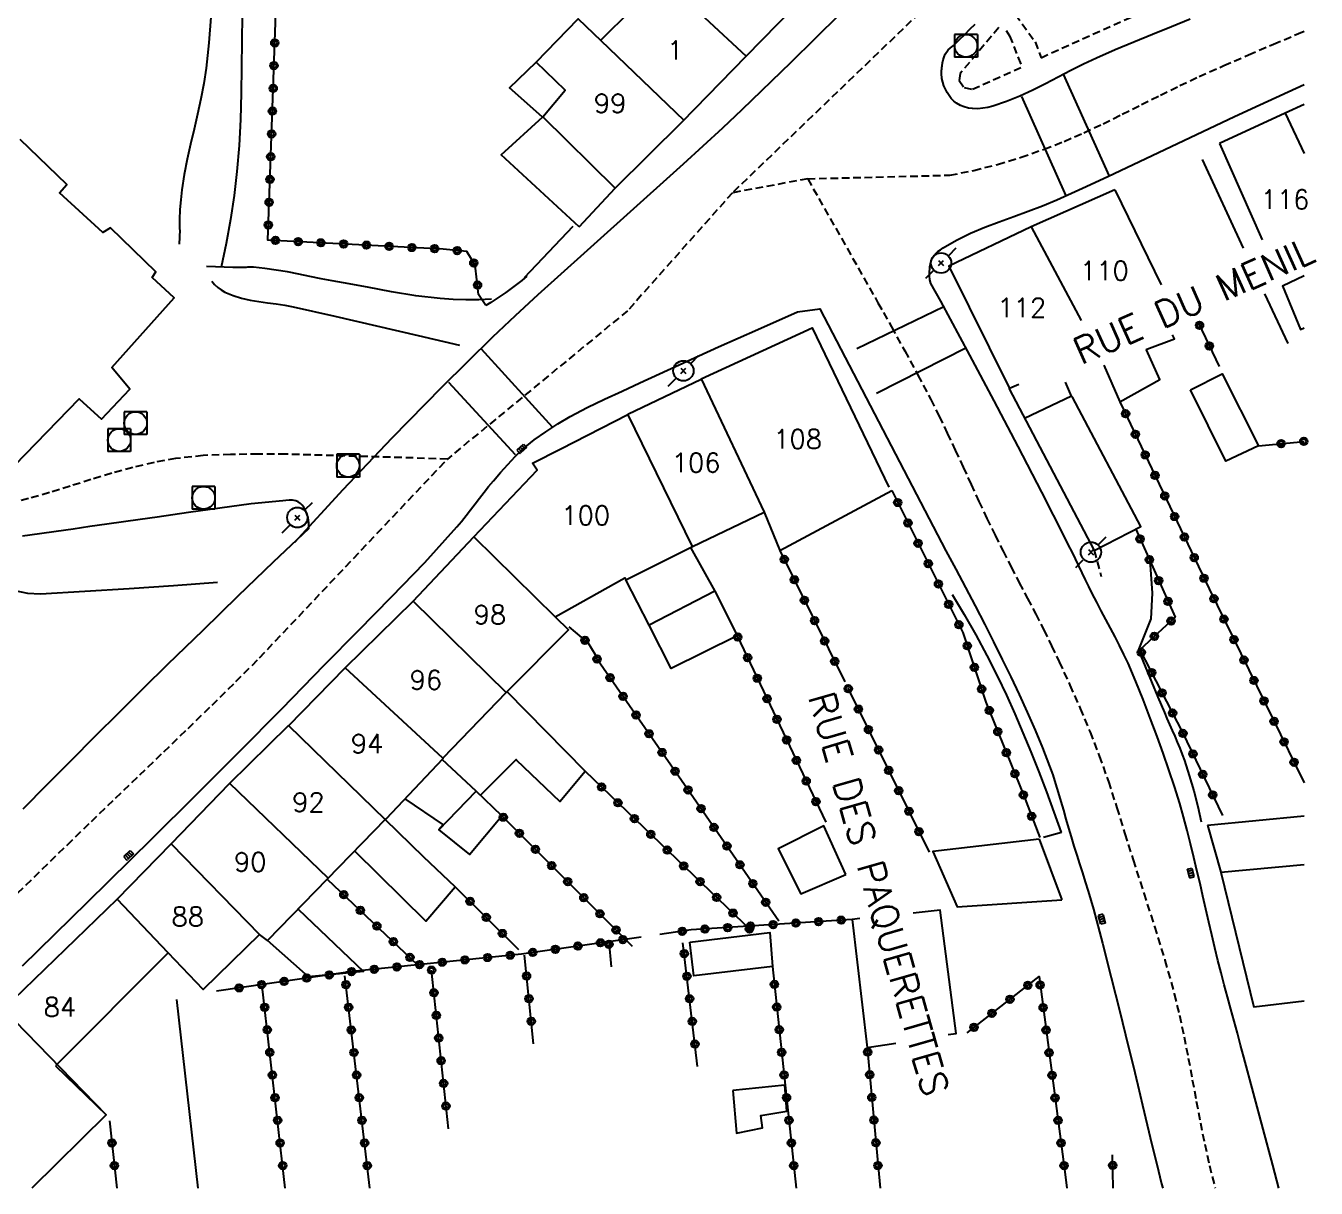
# Model space of a CAD drawing. Header units: millimetres. Extents: x 149999 to 151001, y 153000 to 154001.
# Drawn here: x 150915.8 to 151000.8, y 153000 to 153076.6 of the extents above; entities that cross this region are included whole.
import ezdxf
from ezdxf.enums import TextEntityAlignment as Align

# ---------------------------------------------------------------- set-up
doc = ezdxf.new("R2010")
doc.units = ezdxf.units.MM
doc.linetypes.add('DASHED', pattern=[0.75, 0.5, -0.25])
doc.layers.get('0').update_dxf_attribs({"linetype": 'CONTINUOUS'})
for name, color, linetype in [('W0001', 6, 'DASHED'), ('W0008', 7, 'CONTINUOUS'), ('W0014', 7, 'CONTINUOUS'), ('W0017', 7, 'CONTINUOUS'), ('W0020', 2, 'CONTINUOUS'), ('W0101', 7, 'CONTINUOUS'), ('W0104', 1, 'CONTINUOUS'), ('W0112', 1, 'DASHED'), ('W0211', 2, 'CONTINUOUS'), ('W0214', 2, 'CONTINUOUS'), ('W0300', 7, 'CONTINUOUS'), ('W0323', 7, 'CONTINUOUS'), ('W0333', 7, 'CONTINUOUS'), ('W0401', 7, 'CONTINUOUS'), ('W0420', 7, 'CONTINUOUS'), ('W0473', 7, 'CONTINUOUS'), ('W0989', 7, 'CONTINUOUS'), ('W0991', 7, 'CONTINUOUS'), ('W1102', 7, 'CONTINUOUS')]:
    doc.layers.add(name, color=color, linetype=linetype)
doc.styles.get("Standard").update_dxf_attribs({"font": 'romans.shx', "width": 0.85})

# ---------------------------------------------------------------- blocks, each defined once
blk = doc.blocks.new('T401')
for p, q in [((-0.3, 0.3), (0, 0.3)), ((-0.3, -0.25), (-0.3, 0.3)), ((-0.3, 0.15), (0, 0.15)), ((-0.3, 0), (0, 0)), ((0, 0.3), (0, -0.25)), ((-0.3, -0.15), (0, -0.15)), ((-0.3, -0.25), (-0.3, -0.3)), ((-0.3, -0.3), (0, -0.3)), ((0, -0.3), (0, -0.25))]:
    blk.add_line(p, q)
blk = doc.blocks.new('T473')
for p, q in [((0.500001, 0.500001), (1.000002, 1.000002)), ((-0.166667, 0.166667), (0.166667, -0.166667)), ((-0.166667, -0.166667), (0.166667, 0.166667)), ((-1.000002, -1.000002), (-0.500001, -0.500001))]:
    blk.add_line(p, q)
blk.add_ellipse((0, 0), major_axis=(0.471405, 0.471405), ratio=1, start_param=5.497787144, end_param=11.780972451)
blk = doc.blocks.new('T420')
for p, q in [((0.75, 0.75), (-0.75, 0.75)), ((-0.75, 0.75), (-0.75, -0.75)), ((0.75, 0.75), (0.75, -0.75)), ((0.75, -0.75), (-0.75, -0.75))]:
    blk.add_line(p, q)
blk.add_ellipse((0, 0), major_axis=(-0.53, 0.53), ratio=1, start_param=3.926991, end_param=10.210176)
blk = doc.blocks.new('t323o')
at = {"color": 0, "linetype": 'Continuous'}
for radius in [0.25, 0.15]:
    blk.add_circle((0, 0), radius, dxfattribs=at)

msp = doc.modelspace()

# ---------------------------------------------------------------- linework, layer by layer
at = {"layer": 'W0001'}
for points in [[(151000, 153124.169), (150999.836, 153123.728), (150999.208, 153122.088), (150998.09, 153119.294), (150996.933, 153116.515), (150995.757, 153113.745), (150994.582, 153110.975), (150993.674, 153108.827), (150992.763, 153106.68), (150991.842, 153104.537), (150990.904, 153102.401), (150989.923, 153100.167), (150988.944, 153097.929), (150987.924, 153095.709), (150986.82, 153093.529), (150985.851, 153091.778), (150984.831, 153090.056), (150983.757, 153088.367), (150982.626, 153086.716), (150981.141, 153084.699), (150979.592, 153082.731), (150977.975, 153080.817), (150976.291, 153078.962), (150962.343, 153065.563)], [(150967.303, 153066.488), (150976.674, 153066.727), (150978.255, 153067.041), (150979.817, 153067.44), (150981.357, 153067.911), (150982.877, 153068.441), (150984.191, 153068.956), (150985.485, 153069.519), (150986.762, 153070.118), (150988.027, 153070.741), (150989.284, 153071.374), (150990.543, 153072.005), (150991.808, 153072.624), (150993.084, 153073.218), (150994.714, 153073.945), (150996.351, 153074.657), (150997.992, 153075.359), (150999.635, 153076.057), (151000, 153076.213)], [(150967.303, 153066.488), (150962.343, 153065.563)], [(150967.303, 153066.488), (150971.935, 153058.326), (150972.819, 153056.741), (150973.701, 153055.155), (150974.569, 153053.56), (150975.409, 153051.951), (150975.962, 153050.843), (150976.501, 153049.729), (150977.028, 153048.609), (150977.548, 153047.485), (150978.066, 153046.361), (150978.587, 153045.238), (150979.114, 153044.118), (150979.653, 153043.004), (150980.173, 153041.959), (150980.705, 153040.919), (150981.243, 153039.883), (150981.784, 153038.848), (150982.322, 153037.812), (150982.852, 153036.771), (150983.371, 153035.725), (150983.873, 153034.67), (150984.574, 153033.14), (150985.252, 153031.599), (150985.901, 153030.046), (150986.512, 153028.477), (150987.115, 153026.779), (150987.67, 153025.065), (150988.202, 153023.345), (150988.737, 153021.626), (150989.443, 153019.427), (150990.156, 153017.229), (150990.838, 153015.02), (150991.452, 153012.792), (150991.79, 153011.389), (150992.095, 153009.979), (150992.374, 153008.564), (150992.639, 153007.146), (150992.9, 153005.729), (150993.169, 153004.312), (150993.457, 153002.899), (150993.772, 153001.492), (150994.138, 153000)], [(150962.343, 153065.563), (150955.441, 153057.794), (150943.573, 153048.031)], [(150895.714, 153000), (150896.101, 153000.385), (150897.449, 153001.74), (150898.791, 153003.101), (150900.129, 153004.466), (150901.467, 153005.831), (150902.807, 153007.194), (150904.152, 153008.552), (150905.504, 153009.903), (150908.746, 153013.099), (150912.006, 153016.277), (150915.274, 153019.447), (150918.538, 153022.62), (150920.123, 153024.158), (150921.714, 153025.69), (150923.308, 153027.219), (150924.901, 153028.749), (150926.49, 153030.282), (150928.072, 153031.824), (150929.644, 153033.376), (150931.202, 153034.942), (150943.573, 153048.031)], [(150943.573, 153048.031), (150932.924, 153048.347), (150931.112, 153048.345), (150929.294, 153048.336), (150927.475, 153048.26), (150925.665, 153048.058), (150924.25, 153047.801), (150922.851, 153047.473), (150921.466, 153047.092), (150920.092, 153046.676), (150918.728, 153046.246), (150917.361, 153045.821), (150915.987, 153045.419), (150914.602, 153045.056)]]:
    msp.add_lwpolyline(points, dxfattribs=at)
at = {"layer": 'W0008'}
for points in [[(150928.062, 153059.738), (150928.24, 153059.523), (150928.443, 153059.331), (150928.667, 153059.165), (150928.91, 153059.027), (150929.45, 153058.798), (150930.009, 153058.625), (150930.579, 153058.497), (150931.153, 153058.401), (150931.721, 153058.324), (150932.291, 153058.249), (150932.858, 153058.163), (150933.422, 153058.052), (150936.165, 153057.434), (150938.906, 153056.806), (150941.644, 153056.168), (150944.38, 153055.52)], [(150934.445, 153043.453), (150934.447, 153043.818), (150934.391, 153044.179), (150934.277, 153044.526), (150934.109, 153044.85), (150934.008, 153044.987), (150933.886, 153045.107), (150933.745, 153045.205), (150933.589, 153045.277), (150933.372, 153045.321), (150933.151, 153045.316), (150932.936, 153045.289), (150932.727, 153045.266), (150930.649, 153045.073), (150928.58, 153044.804), (150926.516, 153044.502), (150924.453, 153044.209), (150923.344, 153044.056), (150922.236, 153043.899), (150921.129, 153043.739), (150920.022, 153043.577), (150918.914, 153043.415), (150917.807, 153043.254), (150916.699, 153043.097), (150915.59, 153042.945)]]:
    msp.add_lwpolyline(points, dxfattribs=at)
at = {"layer": 'W0014'}
for points in [[(150969.403, 153077.308), (150966.198, 153074.156), (150962.962, 153071.038), (150961.684, 153069.831), (150960.394, 153068.636), (150959.095, 153067.452), (150957.79, 153066.275), (150956.481, 153065.101), (150955.173, 153063.928), (150953.867, 153062.752), (150952.566, 153061.57), (150951.054, 153060.201), (150949.535, 153058.838), (150948.028, 153057.463), (150946.548, 153056.058), (150943.208, 153052.754), (150939.919, 153049.399), (150936.682, 153045.994), (150933.497, 153042.54)], [(150992.498, 153077.007), (150991.26, 153076.503), (150990.023, 153076), (150988.787, 153075.491), (150987.555, 153074.973), (150986.329, 153074.442), (150985.477, 153074.047), (150984.639, 153073.623), (150983.809, 153073.186), (150982.979, 153072.749), (150982.137, 153072.323), (150981.28, 153071.926), (150980.402, 153071.573), (150979.502, 153071.279), (150979.176, 153071.194), (150978.843, 153071.131), (150978.505, 153071.099), (150978.164, 153071.11), (150977.889, 153071.152), (150977.619, 153071.223), (150977.359, 153071.326), (150977.115, 153071.464), (150976.926, 153071.611), (150976.761, 153071.784), (150976.617, 153071.972), (150976.489, 153072.17), (150976.371, 153072.388), (150976.274, 153072.616), (150976.198, 153072.852), (150976.145, 153073.094), (150976.13, 153073.198), (150976.122, 153073.303), (150976.119, 153073.408), (150976.121, 153073.513), (150976.126, 153073.617), (150976.136, 153073.721), (150976.147, 153073.825), (150976.161, 153073.928), (150976.19, 153074.125), (150976.228, 153074.322), (150976.285, 153074.517), (150976.37, 153074.702), (150976.568, 153074.976), (150976.811, 153075.214), (150977.065, 153075.433), (150977.306, 153075.657), (150977.647, 153076.001), (150977.989, 153076.343), (150978.332, 153076.685)], [(150975.411, 153059.592), (150975.36, 153059.839), (150975.332, 153060.089), (150975.326, 153060.341), (150975.344, 153060.593), (150975.357, 153060.693), (150975.373, 153060.794), (150975.393, 153060.893), (150975.417, 153060.992), (150975.448, 153061.089), (150975.485, 153061.185), (150975.529, 153061.278), (150975.581, 153061.367), (150975.716, 153061.541), (150975.877, 153061.69), (150976.051, 153061.82), (150976.231, 153061.938), (150977.117, 153062.449), (150978.035, 153062.898), (150978.974, 153063.297), (150979.927, 153063.661), (150980.879, 153064.005), (150981.831, 153064.351), (150982.778, 153064.713), (150983.712, 153065.107), (150985.395, 153065.866), (150987.071, 153066.64), (150988.743, 153067.425), (150990.411, 153068.216), (150992.077, 153069.01), (150993.744, 153069.803), (150995.414, 153070.59), (150997.088, 153071.369), (151000, 153072.705)], [(150998.333, 153000), (150997.934, 153001.522), (150997.304, 153003.889), (150996.67, 153006.255), (150996.036, 153008.622), (150995.822, 153009.418), (150995.605, 153010.213), (150995.387, 153011.008), (150995.169, 153011.803), (150994.953, 153012.599), (150994.74, 153013.395), (150994.531, 153014.192), (150994.327, 153014.991), (150994.119, 153015.837), (150993.919, 153016.684), (150993.724, 153017.533), (150993.532, 153018.382), (150993.34, 153019.232), (150993.146, 153020.081), (150992.947, 153020.929), (150992.742, 153021.775), (150992.521, 153022.672), (150992.297, 153023.568), (150992.063, 153024.462), (150991.809, 153025.35), (150991.464, 153026.461), (150991.097, 153027.565), (150990.714, 153028.663), (150990.318, 153029.756), (150989.868, 153030.971), (150989.407, 153032.182), (150988.923, 153033.384), (150988.407, 153034.573), (150988.134, 153035.158), (150987.848, 153035.738), (150987.553, 153036.312), (150987.252, 153036.884), (150986.949, 153037.453), (150986.646, 153038.023), (150986.346, 153038.595), (150986.053, 153039.17), (150985.827, 153039.625), (150985.603, 153040.081), (150985.381, 153040.537), (150985.159, 153040.994), (150984.938, 153041.451), (150984.715, 153041.908), (150984.49, 153042.363), (150984.263, 153042.817), (150982.721, 153045.845), (150981.162, 153048.863), (150979.585, 153051.873), (150977.993, 153054.874), (150977.357, 153056.059), (150976.715, 153057.24), (150976.066, 153058.418), (150975.411, 153059.592)], [(150915.576, 153014.656), (150919.858, 153018.833), (150924.119, 153023.03), (150926.978, 153025.871), (150929.827, 153028.722), (150932.664, 153031.585), (150935.486, 153034.463), (150937.69, 153036.705), (150939.897, 153038.946), (150942.075, 153041.219), (150944.185, 153043.553), (150944.499, 153043.923), (150944.803, 153044.301), (150945.101, 153044.685), (150945.395, 153045.071), (150945.688, 153045.457), (150945.985, 153045.841), (150946.288, 153046.22), (150946.6, 153046.592), (150947.068, 153047.137), (150947.542, 153047.679), (150948.037, 153048.203), (150948.565, 153048.695), (150949.297, 153049.285), (150950.061, 153049.83), (150950.85, 153050.339), (150951.654, 153050.821), (150952.778, 153051.429), (150953.931, 153051.982), (150955.094, 153052.509), (150956.254, 153053.039), (150958.836, 153054.233), (150961.425, 153055.411), (150964.022, 153056.572), (150966.626, 153057.717)], [(150966.626, 153057.717), (150968.102, 153057.918), (150976.404, 153041.984)], [(150934.445, 153043.453), (150932.105, 153041.227), (150929.775, 153038.991), (150927.453, 153036.746), (150925.141, 153034.491), (150923.54, 153032.916), (150921.946, 153031.333), (150920.358, 153029.746), (150918.772, 153028.155), (150917.186, 153026.565), (150915.598, 153024.977)], [(150976.404, 153041.984), (150977.06, 153040.777), (150977.707, 153039.566), (150978.344, 153038.349), (150978.971, 153037.127), (150979.551, 153035.98), (150980.123, 153034.83), (150980.684, 153033.674), (150981.228, 153032.51), (150981.76, 153031.346), (150982.283, 153030.177), (150982.782, 153028.997), (150983.243, 153027.802), (150983.444, 153027.226), (150983.633, 153026.646), (150983.81, 153026.062), (150983.98, 153025.476), (150984.146, 153024.89), (150984.312, 153024.304), (150984.481, 153023.718), (150984.655, 153023.134), (150984.838, 153022.54), (150985.025, 153021.947), (150985.213, 153021.355), (150985.4, 153020.762), (150985.587, 153020.169), (150985.77, 153019.575), (150985.948, 153018.979), (150986.12, 153018.382), (150986.729, 153016.139), (150987.303, 153013.887), (150987.86, 153011.631), (150988.418, 153009.375), (150988.738, 153008.077), (150989.051, 153006.778), (150989.361, 153005.478), (150989.669, 153004.178), (150989.979, 153002.878), (150990.294, 153001.579), (150990.617, 153000.282), (150990.69, 153000)], [(150976.815, 153039.111), (150977.609, 153037.785), (150978.373, 153036.441), (150979.108, 153035.081), (150979.811, 153033.704), (150980.397, 153032.482), (150980.953, 153031.246), (150981.486, 153030.001), (150982.003, 153028.749), (150982.529, 153027.431), (150983.036, 153026.105), (150983.524, 153024.771), (150983.992, 153023.431)], [(150989.121, 153035.373), (150989.54, 153034.364), (150989.959, 153033.356), (150990.379, 153032.347), (150990.798, 153031.339), (150990.965, 153030.944), (150991.136, 153030.551), (150991.309, 153030.159), (150991.481, 153029.767), (150991.65, 153029.373), (150991.814, 153028.976), (150991.97, 153028.577), (150992.115, 153028.173), (150992.442, 153027.174), (150992.737, 153026.165), (150993.001, 153025.147), (150993.233, 153024.122)]]:
    msp.add_lwpolyline(points, dxfattribs=at)
at = {"layer": 'W0017'}
for points in [[(150993.28, 153067.757), (150995.998, 153061.922)], [(150997.395, 153058.922), (150998.924, 153055.639)], [(150989.14, 153035.524), (150989.921, 153037.51), (150990.009, 153039.204), (150989.855, 153041.374)], [(150984.02, 153023.43), (150982.846, 153023.091)]]:
    msp.add_lwpolyline(points, dxfattribs=at)
at = {"layer": 'W0020'}
for points in [[(150984.126, 153073.384), (150987.158, 153066.663)], [(150984.321, 153065.365), (150981.42, 153071.917)], [(150976.277, 153058.05), (150970.531, 153055.299)], [(150945.798, 153055.281), (150950.475, 153050.155)], [(150971.844, 153052.372), (150977.757, 153055.386)], [(150948.067, 153048.31), (150943.666, 153053.073)]]:
    msp.add_lwpolyline(points, dxfattribs=at)
at = {"layer": 'W0101'}
for points in [[(150953.669, 153075.6), (150953.669, 153075.628), (150957.754, 153079.691)], [(150963.247, 153074.56), (150967.479, 153078.91)], [(150954.615, 153065.88), (150949.854, 153070.573), (150951.333, 153072.321), (150949.428, 153074.178), (150952.195, 153077.031), (150953.669, 153075.6)], [(150959.038, 153070.234), (150963.247, 153074.56)], [(150998.762, 153070.81), (150994.439, 153068.807)], [(151000, 153071.384), (150998.762, 153070.81)], [(150954.615, 153065.88), (150959.038, 153070.234)], [(150915.074, 153047.63), (150919.314, 153051.996), (150920.789, 153050.658), (150922.647, 153052.623), (150921.468, 153054.063), (150925.58, 153058.647), (150924.117, 153059.982), (150924.375, 153060.366), (150921.379, 153063.258), (150920.873, 153062.962), (150918.012, 153065.575), (150918.495, 153066.121), (150915.438, 153069.073)], [(150994.439, 153068.807), (150997.236, 153062.473)], [(150987.537, 153065.766), (150982.015, 153063.327)], [(150987.538, 153065.763), (150990.579, 153059.509)], [(150982.015, 153063.327), (150976.602, 153060.728), (150980.599, 153052.676)], [(150998.573, 153059.447), (150998.573, 153059.446), (151000, 153060.115)], [(150960.286, 153053.32), (150967.603, 153056.673), (150972.639, 153046.179)], [(150955.461, 153050.991), (150960.285, 153053.292), (150960.286, 153053.32)], [(150981.215, 153052.932), (150980.599, 153052.676)], [(150951.054, 153048.705), (150955.461, 153050.963), (150955.461, 153050.991)], [(150945.309, 153042.911), (150949.484, 153047.287), (150949.188, 153047.765), (150951.054, 153048.705)], [(150964.43, 153044.53), (150965.466, 153042.009), (150972.841, 153045.954)], [(150959.718, 153042.262), (150964.43, 153044.53)], [(150941.31, 153038.66), (150945.309, 153042.911)], [(150950.68, 153037.639), (150955.269, 153040.196), (150955.329, 153040.074), (150959.718, 153042.262)], [(150959.718, 153042.262), (150959.718, 153042.262)], [(150936.838, 153034.277), (150941.31, 153038.66)], [(150950.68, 153037.639), (150951.546, 153036.789), (150947.472, 153032.677)], [(150933.097, 153030.481), (150933.097, 153030.453), (150936.838, 153034.277)], [(150947.444, 153032.65), (150943.27, 153028.318)], [(150947.472, 153032.677), (150947.444, 153032.65)], [(150929.224, 153026.652), (150933.097, 153030.481)], [(150943.269, 153028.29), (150939.51, 153024.316), (150939.482, 153024.288)], [(150943.27, 153028.318), (150943.269, 153028.29)], [(150925.376, 153022.692), (150929.224, 153026.652)], [(150939.482, 153024.288), (150935.66, 153020.363)], [(150921.817, 153019.029), (150925.376, 153022.692)], [(150935.66, 153020.363), (150931.714, 153016.311), (150931.194, 153016.71)], [(150914.343, 153011.8), (150921.817, 153019.029)], [(150931.194, 153016.71), (150927.475, 153013.096), (150925.189, 153015.493)], [(150925.189, 153015.493), (150917.755, 153008.063)], [(150917.755, 153008.063), (150921.088, 153004.831), (150916.194, 153000)]]:
    msp.add_lwpolyline(points, dxfattribs=at)
at = {"layer": 'W0104'}
for points in [[(150949.824, 153070.577), (150947.664, 153072.48), (150949.428, 153074.178)], [(150952.26, 153063.322), (150947.119, 153068.077), (150949.854, 153070.573)], [(150952.26, 153063.322), (150954.615, 153065.88)], [(150998.573, 153059.446), (150999.759, 153056.559), (151000, 153056.668)], [(150986.806, 153054.207), (150987.865, 153051.808), (150990.505, 153053.277), (150989.625, 153055.212), (150989.654, 153055.267), (150991.473, 153055.948), (150991.327, 153056.221)], [(150986.183, 153041.997), (150989.241, 153043.581), (150984.74, 153052.115), (150984.685, 153052.172), (150984.289, 153053.087)], [(150980.599, 153052.676), (150980.571, 153052.648), (150986.183, 153041.997)], [(150984.685, 153052.172), (150981.593, 153050.708)], [(150959.577, 153042.192), (150961.191, 153039.327), (150961.218, 153039.298), (150962.663, 153036.38), (150958.305, 153034.233), (150956.895, 153037.039), (150956.868, 153037.095), (150955.329, 153040.074)], [(150961.191, 153039.327), (150956.868, 153037.095)], [(150945.759, 153025.878), (150948.105, 153028.242), (150948.104, 153028.215), (150950.971, 153025.474), (150952.64, 153027.461), (150947.5, 153032.706)], [(150940.779, 153025.657), (150943.295, 153023.936), (150943.011, 153023.608), (150945.036, 153021.972), (150947.153, 153024.537), (150945.474, 153026.153), (150943.225, 153028.244)], [(150943.011, 153023.608), (150945.474, 153026.153)], [(150937.462, 153022.213), (150942.143, 153017.589), (150944.091, 153019.859), (150942.022, 153021.809), (150939.482, 153024.288)], [(150993.636, 153023.908), (151000, 153024.524)], [(150993.636, 153023.908), (150994.511, 153020.806), (150996.694, 153011.926)], [(150982.559, 153022.987), (150975.538, 153022.183), (150977.159, 153018.539), (150984.039, 153018.985)], [(150982.559, 153022.987), (150984.039, 153018.985)], [(150994.511, 153020.806), (151000, 153021.327)], [(150933.734, 153018.386), (150938.051, 153014.275), (150934.432, 153013.927), (150931.714, 153016.311)], [(150976.561, 153010.113), (150977.089, 153010.197), (150976.02, 153018.305), (150974.244, 153018.12)], [(150970.733, 153017.755), (150970.228, 153017.703), (150971.229, 153009.263), (150973.103, 153009.562)], [(151000, 153012.329), (150996.694, 153011.926)]]:
    msp.add_lwpolyline(points, dxfattribs=at)
for points in [[(150992.524, 153052.598), (150994.601, 153053.642), (150996.999, 153048.9), (150994.854, 153047.9)], [(150969.822, 153020.665), (150968.36, 153023.861), (150965.358, 153022.358), (150966.853, 153019.384)], [(150959.536, 153016.199), (150964.801, 153016.839), (150964.981, 153014.612), (150959.799, 153013.983)], [(150962.363, 153006.439), (150962.615, 153003.627), (150964.318, 153003.984), (150964.222, 153004.792), (150965.922, 153005.065), (150965.788, 153006.791)]]:
    msp.add_lwpolyline(points, close=True, dxfattribs=at)
at = {"layer": 'W0112'}
for points in [[(150982.677, 153074.467), (150991.339, 153078.376)], [(150980.994, 153077.313), (150982.282, 153075.506), (150982.677, 153074.467)], [(150979.893, 153076.451), (150977.349, 153073.429), (150977.284, 153072.957), (150977.609, 153072.507), (150978.163, 153072.385), (150981.415, 153073.852)], [(150980.387, 153076.248), (150980.603, 153075.91), (150981.415, 153073.852)], [(150986.183, 153041.997), (150986.646, 153040.296)]]:
    msp.add_lwpolyline(points, dxfattribs=at)
at = {"layer": 'W0211'}
for points in [[(150927.99, 153077.127), (150927.867, 153075.443), (150927.685, 153073.765), (150927.532, 153072.755), (150927.339, 153071.752), (150927.119, 153070.756), (150926.884, 153069.763), (150926.649, 153068.771), (150926.428, 153067.775), (150926.234, 153066.772), (150926.079, 153065.763), (150926.006, 153065.113), (150925.954, 153064.461), (150925.926, 153063.808), (150925.919, 153063.154)], [(150925.946, 153063.125), (150925.9, 153062.181)], [(150946.488, 153058.564), (150945.641, 153058.526), (150944.792, 153058.52), (150943.944, 153058.545), (150943.098, 153058.601), (150941.493, 153058.787), (150939.899, 153059.049), (150938.312, 153059.344), (150936.725, 153059.626), (150935.985, 153059.758), (150935.248, 153059.904), (150934.512, 153060.057), (150933.776, 153060.208), (150933.036, 153060.352), (150932.294, 153060.481), (150931.547, 153060.586), (150930.797, 153060.661), (150930.7, 153060.666), (150930.602, 153060.667), (150930.505, 153060.666), (150930.407, 153060.661), (150930.31, 153060.656), (150930.213, 153060.652), (150930.116, 153060.649), (150930.019, 153060.648), (150929.442, 153060.655), (150928.866, 153060.67), (150928.289, 153060.691), (150927.713, 153060.719)], [(150948.815, 153060.075), (150948.471, 153059.796), (150948.122, 153059.523), (150947.769, 153059.257), (150947.411, 153058.996), (150947.092, 153058.772), (150946.769, 153058.554), (150946.442, 153058.342), (150946.112, 153058.135)]]:
    msp.add_lwpolyline(points, dxfattribs=at)
at = {"layer": 'W0214'}
msp.add_lwpolyline([(150930.057, 153077.277), (150930.037, 153075.559), (150930.02, 153073.84), (150929.992, 153072.12), (150929.938, 153070.4), (150929.847, 153068.681), (150929.706, 153066.965), (150929.524, 153065.381), (150929.29, 153063.804), (150929.005, 153062.235), (150928.669, 153060.676)], dxfattribs=at)
at = {"layer": 'W0300'}
for points in [[(150915.076, 153039.373), (150915.92, 153039.19), (150916.776, 153039.147), (150919.693, 153039.317), (150922.608, 153039.503), (150925.523, 153039.705), (150928.436, 153039.923)], [(150925.732, 153012.429), (150927.13, 153000)]]:
    msp.add_lwpolyline(points, dxfattribs=at)
at = {"layer": 'W0323'}
for points in [[(150946.112, 153058.135), (150945.626, 153058.867), (150945.412, 153060.789), (150944.846, 153061.689), (150943.292, 153061.857), (150931.742, 153062.453), (150932.78, 153091.727), (150947.792, 153091.933), (150960.117, 153094.053), (150971.604, 153095.98), (150983.399, 153098.033), (150980.559, 153093.001)], [(150993.043, 153056.985), (150994.409, 153054.13)], [(150987.865, 153051.808), (150993.74, 153039.487), (151000, 153026.707)], [(150996.998, 153048.905), (151000, 153049.195)], [(150972.841, 153045.954), (150977.523, 153036.595), (150979.048, 153032.008), (150981.511, 153025.904), (150982.591, 153023.104)], [(150988.91, 153043.409), (150991.504, 153037.611), (150989.184, 153035.472), (150991.991, 153030.027), (150994.634, 153024.557)], [(150965.466, 153042.009), (150969.752, 153033.352)], [(150965.397, 153017.599), (150958.795, 153027.147), (150953.355, 153034.963), (150953.33, 153035.13), (150952.845, 153035.917), (150951.586, 153036.969)], [(150962.663, 153036.38), (150968.494, 153024.11)], [(150969.959, 153032.933), (150975.301, 153022.144)], [(150952.64, 153027.461), (150963.577, 153016.974)], [(150947.153, 153024.537), (150955.74, 153015.952)], [(150935.66, 153020.363), (150941.612, 153014.723)], [(150944.091, 153019.859), (150948.259, 153015.72)], [(150970.228, 153017.703), (150959.624, 153017.009), (150957.559, 153016.716)], [(150956.333, 153016.543), (150948.449, 153015.425), (150936.892, 153014.232), (150936.864, 153014.205), (150928.364, 153012.983)], [(150954.199, 153016.24), (150954.355, 153014.576)], [(150960.051, 153008.006), (150959.089, 153016.152)], [(150949.248, 153009.501), (150948.643, 153015.347)], [(150964.981, 153014.612), (150966.549, 153000)], [(150938.471, 153000), (150936.817, 153013.997)], [(150943.634, 153003.92), (150942.527, 153014.368)], [(150977.804, 153010.241), (150982.543, 153013.944), (150984.267, 153000.904), (150984.372, 153000)], [(150932.896, 153000), (150931.377, 153013.31)], [(150971.229, 153009.263), (150972.069, 153000)], [(150921.319, 153004.429), (150921.804, 153000)], [(150987.42, 153000), (150987.384, 153002.2)]]:
    msp.add_lwpolyline(points, dxfattribs=at)
at = {"layer": 'W0333'}
msp.add_lwpolyline([(150948.659, 153059.979), (150951.849, 153063.364)], dxfattribs=at)
at = {"layer": 'W1102'}
for points in [[(150957.754, 153079.691), (150963.247, 153074.56)], [(150953.669, 153075.6), (150959.144, 153070.343)], [(150998.762, 153070.81), (151000, 153068.163)], [(150982.015, 153063.327), (150985.309, 153057.162)], [(150960.286, 153053.32), (150964.43, 153044.53)], [(150959.718, 153042.262), (150955.461, 153050.991)], [(150945.309, 153042.911), (150950.68, 153037.639)], [(150941.31, 153038.66), (150947.444, 153032.65)], [(150943.27, 153028.318), (150936.838, 153034.277)], [(150933.097, 153030.481), (150939.482, 153024.288)], [(150935.721, 153020.426), (150929.235, 153026.663)], [(150925.376, 153022.692), (150931.194, 153016.71)], [(150925.189, 153015.493), (150921.817, 153019.029)], [(150914.343, 153011.8), (150921.088, 153004.831)]]:
    msp.add_lwpolyline(points, dxfattribs=at)

# ---------------------------------------------------------------- block references
at = {"layer": 'W0323'}
for p, rotation in [((150932.203, 153075.441), 87.96925212623223), ((150932.149, 153073.942), 87.96925212623223), ((150932.096, 153072.443), 87.96925212623223), ((150932.043, 153070.944), 87.96925212623223), ((150931.99, 153069.444), 87.96925212623223), ((150931.937, 153067.945), 87.96925212623223), ((150931.884, 153066.446), 87.96925212623223), ((150931.83, 153064.947), 87.96925212623223), ((150931.777, 153063.448), 87.96925212623223), ((150932.245, 153062.427), 177.0460585625254), ((150933.743, 153062.35), 177.0460585625254), ((150935.241, 153062.272), 177.0460585625254), ((150936.739, 153062.195), 177.0460585625254), ((150938.237, 153062.118), 177.0460585625254), ((150939.735, 153062.041), 177.0460585625254), ((150941.233, 153061.963), 177.0460585625254), ((150942.732, 153061.886), 177.0460585625254), ((150944.225, 153061.756), 173.8298249058591), ((150945.312, 153060.948), 122.1653311304849), ((150945.557, 153059.485), 96.3532789491577), ((150993.114, 153056.836), 295.5734795748373), ((150993.761, 153055.483), 295.5734795748373), ((150988.244, 153051.013), 295.4931216626908), ((150988.89, 153049.659), 295.4931216626908), ((150999.984, 153049.193), 5.516497295264394), ((150989.535, 153048.305), 295.4931216626908), ((150998.491, 153049.049), 5.516497295264394), ((150990.181, 153046.951), 295.4931216626908), ((150973.236, 153045.165), 296.5772938648332), ((150990.827, 153045.597), 295.4931216626908), ((150991.472, 153044.243), 295.4931216626908), ((150973.907, 153043.824), 296.5772938648332), ((150974.578, 153042.482), 296.5772938648332), ((150989.199, 153042.762), 294.1035345996022), ((150992.118, 153042.889), 295.4931216626908), ((150992.763, 153041.535), 295.4931216626908), ((150965.759, 153041.418), 296.3396376926668), ((150975.249, 153041.141), 296.5772938648332), ((150989.812, 153041.393), 294.1035345996022), ((150966.424, 153040.074), 296.3396376926668), ((150975.92, 153039.799), 296.5772938648332), ((150990.424, 153040.024), 294.1035345996022), ((150993.409, 153040.181), 295.4931216626908), ((150967.09, 153038.729), 296.3396376926668), ((150976.591, 153038.458), 296.5772938648332), ((150991.037, 153038.655), 294.1035345996022), ((150994.062, 153038.83), 296.096438261064), ((150967.755, 153037.385), 296.3396376926668), ((150991.242, 153037.369), 222.6755223552296), ((150994.721, 153037.483), 296.096438261064), ((150977.262, 153037.116), 296.5772938648332), ((150990.139, 153036.353), 222.6755223552296), ((150952.633, 153036.094), 140.1184161333074), ((150962.7, 153036.303), 295.4181945898494), ((150968.421, 153036.041), 296.3396376926668), ((150977.812, 153035.725), 288.3899698088642), ((150995.381, 153036.136), 296.096438261064), ((150953.43, 153034.855), 124.8382328596541), ((150963.343, 153034.948), 295.4181945898494), ((150969.086, 153034.697), 296.3396376926668), ((150989.276, 153035.293), 297.2719574638606), ((150996.041, 153034.789), 296.096438261064), ((150978.286, 153034.301), 288.3899698088642), ((150989.963, 153033.96), 297.2719574638606), ((150954.287, 153033.624), 124.8382328596541), ((150963.987, 153033.594), 295.4181945898494), ((150996.701, 153033.442), 296.096438261064), ((150955.144, 153032.393), 124.8382328596541), ((150964.631, 153032.239), 295.4181945898494), ((150969.977, 153032.898), 296.3396376926552), ((150978.759, 153032.878), 288.3899698088642), ((150990.651, 153032.627), 297.2719574638606), ((150970.642, 153031.554), 296.3396376926552), ((150979.266, 153031.467), 291.9743663724338), ((150991.338, 153031.294), 297.2719574638606), ((150997.361, 153032.095), 296.096438261064), ((150956.001, 153031.162), 124.8382328596541), ((150965.275, 153030.884), 295.4181945898494), ((150998.021, 153030.748), 296.096438261064), ((150956.857, 153029.931), 124.8382328596541), ((150971.308, 153030.21), 296.3396376926552), ((150979.828, 153030.076), 291.9743663724338), ((150992.024, 153029.959), 295.7889502681096), ((150965.919, 153029.529), 295.4181945898494), ((150971.973, 153028.865), 296.3396376926552), ((150998.68, 153029.401), 296.096438261064), ((150957.714, 153028.7), 124.8382328596541), ((150966.563, 153028.174), 295.4181945898494), ((150980.389, 153028.685), 291.9743663724338), ((150992.676, 153028.609), 295.7889502681096), ((150999.34, 153028.054), 296.096438261064), ((150958.571, 153027.469), 124.8382328596541), ((150972.639, 153027.521), 296.3396376926552), ((150980.95, 153027.294), 291.9743663724338), ((150993.329, 153027.258), 295.7889502681096), ((150953.723, 153026.423), 316.2032911710314), ((150959.425, 153026.235), 124.662063818962), ((150967.206, 153026.82), 295.4181945898494), ((150973.304, 153026.177), 296.3396376926552), ((150954.805, 153025.385), 316.2032911710314), ((150967.85, 153025.465), 295.4181945898494), ((150981.511, 153025.903), 291.0923395054794), ((150993.981, 153025.908), 295.7889502681096), ((150960.278, 153025.002), 124.662063818962), ((150973.97, 153024.833), 296.3396376926552), ((150982.051, 153024.504), 291.0923395054794), ((150947.253, 153024.437), 315.0066723860194), ((150955.888, 153024.347), 316.2032911710314), ((150961.131, 153023.768), 124.662063818962), ((150948.314, 153023.376), 315.0066723860194), ((150956.971, 153023.308), 316.2032911710314), ((150974.635, 153023.488), 296.3396376926552), ((150949.375, 153022.316), 315.0066723860194), ((150958.053, 153022.27), 316.2032911710314), ((150961.985, 153022.534), 124.662063818962), ((150950.436, 153021.255), 315.0066723860194), ((150959.136, 153021.232), 316.2032911710314), ((150962.838, 153021.3), 124.662063818962), ((150951.496, 153020.195), 315.0066723860194), ((150960.219, 153020.194), 316.2032911710314), ((150963.691, 153020.067), 124.662063818962), ((150936.749, 153019.331), 316.541750208447), ((150945.066, 153018.891), 315.2000205677653), ((150952.557, 153019.134), 315.0066723860194), ((150961.302, 153019.156), 316.2032911710314), ((150964.544, 153018.833), 124.662063818962), ((150937.838, 153018.3), 316.541750208447), ((150946.13, 153017.834), 315.2000205677653), ((150953.618, 153018.073), 315.0066723860194), ((150962.384, 153018.118), 316.2032911710314), ((150938.926, 153017.268), 316.541750208447), ((150954.679, 153017.013), 315.0066723860194), ((150959.044, 153016.927), 188.0676440997675), ((150960.537, 153017.069), 183.7444967595881), ((150962.033, 153017.167), 183.7444967595881), ((150963.467, 153017.079), 316.2032911710314), ((150963.53, 153017.265), 183.7444967595881), ((150965.027, 153017.363), 183.7444967595881), ((150966.524, 153017.461), 183.7444967595881), ((150968.021, 153017.559), 183.7444967595881), ((150969.517, 153017.656), 183.7444967595881), ((150940.015, 153016.236), 316.541750208447), ((150947.195, 153016.777), 315.2000205677653), ((150953.652, 153016.163), 188.0676440995319), ((150954.215, 153016.07), 275.3548144143352), ((150955.137, 153016.373), 188.0676440995319), ((150941.104, 153015.204), 316.541750208447), ((150946.216, 153015.195), 185.8936241752534), ((150947.708, 153015.349), 185.8936241752534), ((150949.197, 153015.531), 188.0676440995319), ((150950.682, 153015.742), 188.0676440995319), ((150952.167, 153015.952), 188.0676440995319), ((150959.171, 153015.455), 96.7335797140289), ((150938.756, 153014.424), 185.8936241752534), ((150940.248, 153014.578), 185.8936241752534), ((150941.74, 153014.732), 185.8936241752534), ((150942.528, 153014.362), 96.04657917558656), ((150943.232, 153014.886), 185.8936241752534), ((150944.724, 153015.04), 185.8936241752534), ((150932.818, 153013.623), 188.1810554069204), ((150934.303, 153013.837), 188.1810554069204), ((150935.788, 153014.05), 188.1810554069204), ((150937.264, 153014.27), 185.8936241752534), ((150948.785, 153013.977), 95.91064970398594), ((150959.347, 153013.965), 96.7335797140289), ((150929.849, 153013.196), 188.1810554069204), ((150931.333, 153013.41), 188.1810554069204), ((150936.887, 153013.407), 96.74031128709403), ((150942.686, 153012.87), 96.04657917558656), ((150965.109, 153013.423), 276.1242930201097), ((150981.805, 153013.367), 38.003659133796), ((150982.617, 153013.385), 277.5313166013368), ((150931.535, 153011.923), 96.51053357759845), ((150937.063, 153011.917), 96.74031128709403), ((150948.939, 153012.485), 95.91064970398594), ((150959.523, 153012.475), 96.7335797140289), ((150965.269, 153011.932), 276.1242930201097), ((150980.623, 153012.444), 38.003659133796), ((150982.813, 153011.898), 277.5313166013368), ((150942.844, 153011.379), 96.04657917558656), ((150949.094, 153010.993), 95.91064970398594), ((150959.699, 153010.986), 96.7335797140289), ((150979.441, 153011.52), 38.003659133796), ((150931.705, 153010.432), 96.51053357759845), ((150937.239, 153010.427), 96.74031128709403), ((150965.429, 153010.44), 276.1242930201097), ((150978.259, 153010.597), 38.003659133796), ((150983.01, 153010.411), 277.5313166013368), ((150943.002, 153009.887), 96.04657917558656), ((150959.875, 153009.496), 96.7335797140289), ((150931.875, 153008.942), 96.51053357759845), ((150937.415, 153008.938), 96.74031128709403), ((150943.16, 153008.395), 96.04657917558656), ((150965.589, 153008.949), 276.1242930201097), ((150971.256, 153008.963), 275.1831077089129), ((150983.207, 153008.924), 277.5313166013368), ((150932.046, 153007.452), 96.51053357759845), ((150937.591, 153007.448), 96.74031128709403), ((150943.318, 153006.904), 96.04657917558656), ((150965.749, 153007.457), 276.1242930201097), ((150971.392, 153007.469), 275.1831077089129), ((150983.403, 153007.437), 277.5313166013368), ((150932.216, 153005.961), 96.51053357759845), ((150937.767, 153005.959), 96.74031128709403), ((150965.909, 153005.966), 276.1242930201097), ((150971.527, 153005.975), 275.1831077089129), ((150983.6, 153005.95), 277.5313166013368), ((150943.476, 153005.412), 96.04657917558656), ((150932.386, 153004.471), 96.51053357759845), ((150937.943, 153004.469), 96.74031128709403), ((150966.069, 153004.474), 276.1242930201097), ((150971.663, 153004.482), 275.1831077089129), ((150983.796, 153004.463), 277.5313166013368), ((150921.477, 153002.982), 276.2457989504298), ((150932.556, 153002.981), 96.51053357759845), ((150938.119, 153002.979), 96.74031128709403), ((150966.229, 153002.983), 276.1242930201097), ((150971.798, 153002.988), 275.1831077089129), ((150983.993, 153002.976), 277.5313166013368), ((150921.641, 153001.491), 276.2457989504298), ((150932.726, 153001.49), 96.51053357759845), ((150938.295, 153001.49), 96.74031128709403), ((150966.389, 153001.491), 276.1242930201097), ((150971.934, 153001.494), 275.1831077089129), ((150984.19, 153001.489), 277.5313166013368), ((150987.395, 153001.5), 90.93789185918398)]:
    msp.add_blockref('t323o', p, dxfattribs=dict(at, rotation=rotation))
at = {"layer": 'W0401'}
for p, rotation in [((150948.567, 153048.593), 311.1978031915441), ((150922.677, 153021.822), 314.6336615516273), ((150992.681, 153020.797), 13.37481177329294), ((150986.535, 153017.677), 195.3487141316263)]:
    msp.add_blockref('T401', p, dxfattribs=dict(at, rotation=rotation))
at = {"layer": 'W0420'}
for p in [(150977.729, 153075.25), (150923.03, 153050.398), (150921.953, 153049.279), (150937.033, 153047.595), (150927.514, 153045.475)]:
    msp.add_blockref('T420', p, dxfattribs=at)
at = {"layer": 'W0473'}
for p in [(150976.092, 153060.944), (150959.12, 153053.84), (150933.687, 153044.176), (150985.958, 153041.895)]:
    msp.add_blockref('T473', p, dxfattribs=at)

# ---------------------------------------------------------------- texts
at = {"layer": 'W0989'}
msp.add_text('RUE DU MENIL', height=1.75, rotation=24.0021, dxfattribs=at).set_placement((150992.735, 153058.476), align=Align.MIDDLE_CENTER)
msp.add_text('RUE DES PAQUERETTES', height=1.75, rotation=286.13431, dxfattribs=at).set_placement((150967.319, 153032.358))
at = {"layer": 'W0991'}
for s, p in [('1', (150958.575, 153074.962)), ('99', (150954.293, 153071.456)), ('116', (150998.741, 153065.128)), ('110', (150986.848, 153060.429)), ('112', (150981.408, 153058.002)), ('108', (150966.642, 153049.341)), ('106', (150959.957, 153047.791)), ('100', (150952.683, 153044.315)), ('98', (150946.372, 153037.78)), ('96', (150942.153, 153033.475)), ('94', (150938.281, 153029.283)), ('92', (150934.419, 153025.422)), ('90', (150930.583, 153021.487)), ('88', (150926.471, 153017.894)), ('84', (150918.051, 153011.93))]:
    msp.add_text(s, height=1.25, dxfattribs=at).set_placement(p, align=Align.MIDDLE_CENTER)

doc.saveas('drawing.dxf')
